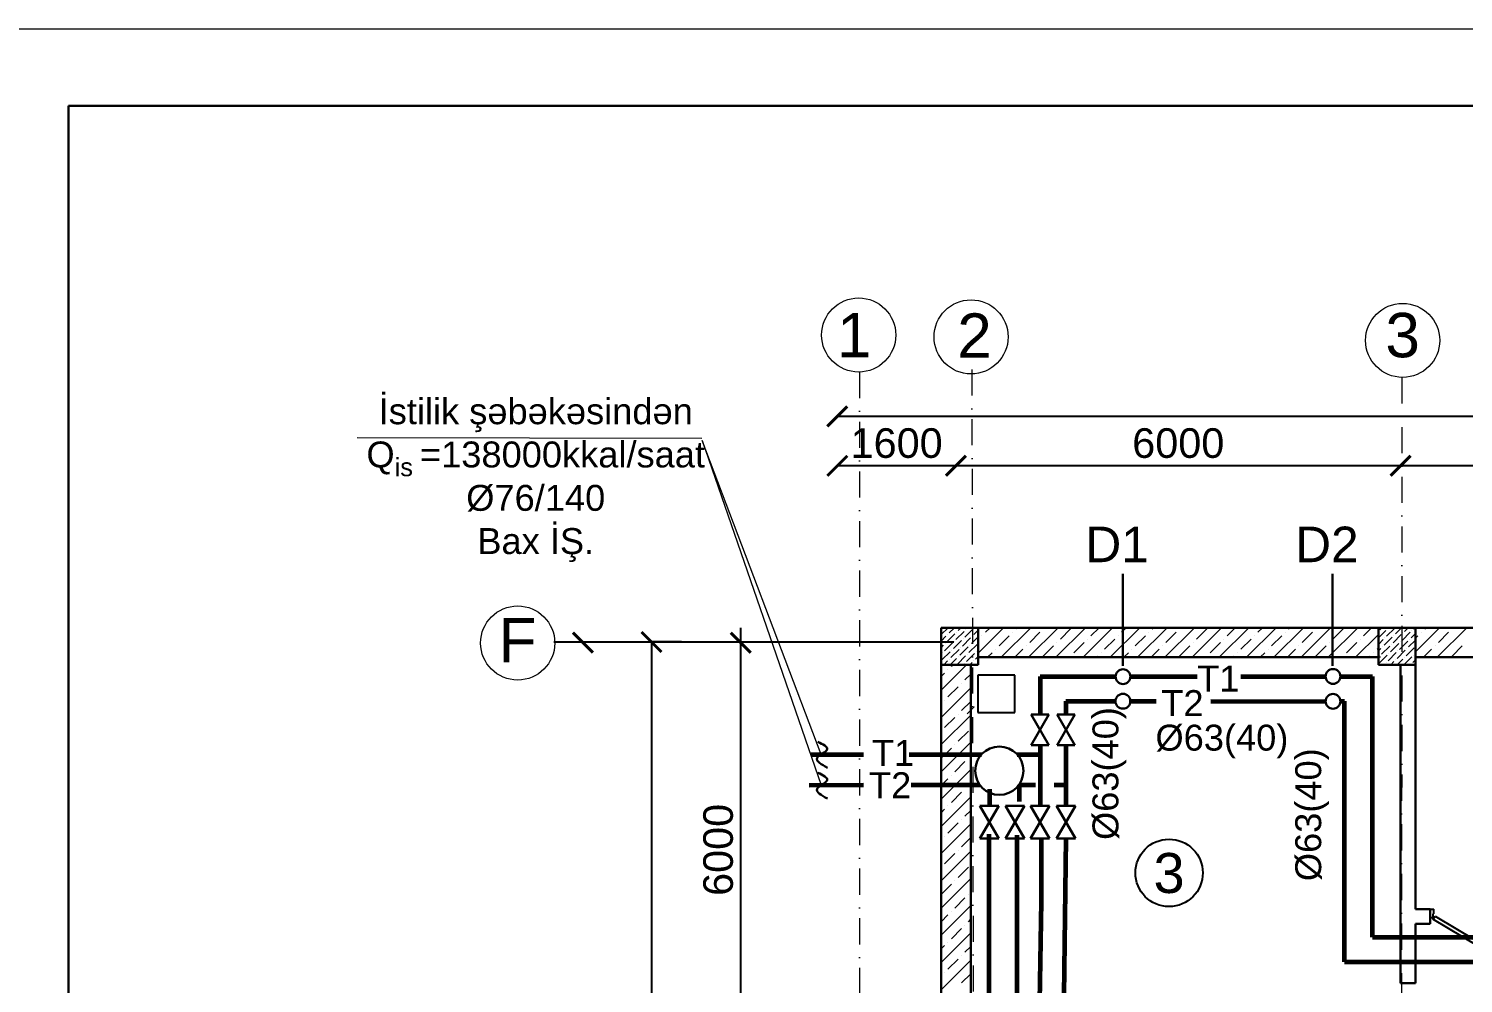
# Model space of a CAD drawing. Header units: millimetres. Extents: x 895788 to 1136524, y -21936 to 400945.
# Drawn here: x 914445 to 933802, y 105123 to 118012 of the extents above; entities that cross this region are included whole.
import ezdxf

# ---------------------------------------------------------------- set-up
doc = ezdxf.new("R2010")
doc.units = ezdxf.units.MM
doc.linetypes.add('Штрихпунктирная', pattern=[670.277762, 352.777767, -176.388884, 0, -141.111112])
doc.layers.add('0_ANNOT_Dimensions', color=7, linetype='Continuous')
doc.layers.add('Конструктив - Ограждающий', color=7, linetype='Continuous')
for name, color, linetype, lineweight in [('LLLLLLLL', 7, 'Continuous', 30), ('ДВЕРИ', 7, 'Continuous', 5), ('невидимка_Ном._пера__41', 7, 'Continuous', 25), ('оси_Ном._пера__1', 7, 'Continuous', 15), ('перегородка_Ном._пера__7', 7, 'Continuous', 60), ('перегородка_Ном._пера__7_Ном._пера__7', 7, 'Continuous', 60)]:
    doc.layers.add(name, color=color, linetype=linetype, lineweight=lineweight)
doc.styles.get("Standard").update_dxf_attribs({"font": 'arial.ttf', "height": 400})
doc.styles.add('Times New  Roman', font='times.ttf')
doc.styles.add('СГЕНЕРИР_СТИЛЬ_1', font='arial.ttf')
doc.dimstyles.new('razmeri a-g', dxfattribs={"dimtxt": 400, "dimasz": 270, "dimexe": 1.25, "dimexo": 0.625, "dimgap": 100, "dimtad": 1, "dimdec": 0, "dimtxsty": 'Standard', "dimblk": 'ARCHTICK', "dimcen": 2.5, "dimadec": 0, "dimazin": 0, "dimtfac": 1, "dimtdec": 0, "dimtmove": 0, "dimatfit": 3, "dimfxl": 1, "dimarcsym": 0})

# ---------------------------------------------------------------- blocks, each defined once
blk = doc.blocks.new('_ArchTick')
at = {"color": 0, "linetype": 'ByBlock', "const_width": 0.15}
blk.add_lwpolyline([(-0.5, -0.5), (0.5, 0.5)], dxfattribs=at)
blk = doc.blocks.new('*D55')
at = {"color": 0, "lineweight": -2, "transparency": 16777216}
for p, q in [((923252, 109732), (922847, 109732)), ((922848, 109732), (922848, 75132)), ((923252, 75132), (922847, 75132))]:
    blk.add_line(p, q, dxfattribs=at)
at = {"layer": 'Defpoints', "color": 0, "transparency": 16777216}
for p in [(923252, 109732), (922848, 75132), (923252, 75132)]:
    blk.add_point(p, dxfattribs=at)
at = {"color": 0, "lineweight": -2, "transparency": 16777216, "xscale": 270, "yscale": 270, "zscale": 270}
for p, rotation in [((922848, 109732), 90), ((922848, 75132), 270)]:
    blk.add_blockref('_ArchTick', p, dxfattribs=dict(at, rotation=rotation))
at = {"color": 0, "transparency": 16777216, "insert": (922544, 92432), "char_height": 400, "attachment_point": 5, "rotation": 90}
blk.add_mtext('34600', dxfattribs=at)

msp = doc.modelspace()

# ---------------------------------------------------------------- linework, layer by layer
for p, q in [((925356.05, 112778.035), (925356.05, 112778.66)), ((970556.421, 112777.41), (925356.05, 112777.41)), ((925356.05, 112110.824), (925356.05, 112111.449)), ((926956.05, 112110.199), (925356.05, 112110.199)), ((926956.05, 112110.824), (926956.05, 112111.449)), ((926956.05, 112110.824), (926956.05, 112111.449)), ((932956.05, 112110.199), (926956.05, 112110.199)), ((932956.05, 112110.824), (932956.05, 112111.449)), ((938956.05, 112110.199), (932956.05, 112110.199)), ((932956.05, 112109.574), (932956.05, 112108.949)), ((924053.153, 109925.064), (924052.528, 109925.064)), ((924053.778, 103925.059), (924053.778, 109925.064)), ((926928.556, 109731.135), (921529.89, 109731.135))]:
    msp.add_line(p, q)
at = {"color": 0, "lineweight": 9}
for p, q in [((923529.521, 112479.013), (918878.854, 112486.401)), ((925137.487, 108212.78), (923533.491, 112452.971)), ((923533.491, 112452.971), (925136.308, 107797.177))]:
    msp.add_line(p, q, dxfattribs=at)
at = {"lineweight": 30}
for p, q in [((929208.356, 109409.335), (929208.356, 110653.991)), ((932038.592, 109409.335), (932038.592, 110653.991)), ((927972.219, 108752.832), (928211.309, 108752.832)), ((928211.309, 108752.832), (927972.219, 108340.794)), ((927972.219, 108752.832), (928211.309, 108340.794)), ((928320.515, 108752.842), (928559.605, 108752.842)), ((928559.605, 108752.842), (928320.515, 108340.803)), ((928320.515, 108752.842), (928559.605, 108340.803)), ((927972.219, 108340.794), (928211.309, 108340.794)), ((928320.515, 108340.803), (928559.605, 108340.803)), ((927277.186, 107520.308), (927534.668, 107520.308)), ((927534.668, 107520.308), (927277.186, 107076.574)), ((927277.186, 107520.308), (927534.668, 107076.574)), ((927625.483, 107520.317), (927882.964, 107520.317)), ((927882.964, 107520.317), (927625.483, 107076.584)), ((927625.483, 107520.317), (927882.964, 107076.584)), ((927963.057, 107520.308), (928220.538, 107520.308)), ((928220.538, 107520.308), (927963.057, 107076.574)), ((927963.057, 107520.308), (928220.538, 107076.574)), ((928311.353, 107520.317), (928568.835, 107520.317)), ((928568.835, 107520.317), (928311.353, 107076.584)), ((928311.353, 107520.317), (928568.835, 107076.584)), ((927277.186, 107076.574), (927534.668, 107076.574)), ((927625.483, 107076.584), (927882.964, 107076.584)), ((927963.057, 107076.574), (928220.538, 107076.574)), ((928311.353, 107076.584), (928568.835, 107076.584))]:
    msp.add_line(p, q, dxfattribs=at)
at = {"color": 3, "lineweight": 30}
for p, q in [((927256.05, 109925.064), (926756.05, 109925.064)), ((926756.05, 109925.064), (926756.05, 109425.064)), ((927256.05, 109425.064), (927256.05, 109925.064)), ((933156.245, 109925.064), (932656.245, 109925.064)), ((932656.245, 109925.064), (932656.245, 109425.064)), ((933156.245, 109425.064), (933156.245, 109925.064)), ((926756.05, 109425.064), (927256.05, 109425.064)), ((932656.245, 109425.064), (933156.245, 109425.064))]:
    msp.add_line(p, q, dxfattribs=at)
at = {"lineweight": 9}
for p, q in [((926756.05, 109831.635), (926849.479, 109925.064)), ((926756.05, 109743.247), (926821.89, 109809.087)), ((926832.939, 109731.747), (926943.424, 109842.233)), ((926843.987, 109831.184), (926843.987, 109831.184)), ((926866.084, 109853.281), (926937.867, 109925.064)), ((926954.473, 109764.893), (927064.958, 109875.378)), ((926965.521, 109864.33), (926965.521, 109864.33)), ((926987.618, 109886.427), (927026.256, 109925.064)), ((927042.861, 109676.505), (927153.347, 109786.99)), ((927053.91, 109775.941), (927053.91, 109775.941)), ((927076.007, 109798.039), (927186.492, 109908.524)), ((927087.055, 109897.475), (927087.055, 109897.475)), ((927109.152, 109919.573), (927114.644, 109925.064)), ((927164.395, 109709.65), (927256.05, 109801.305)), ((927175.444, 109809.087), (927175.444, 109809.087)), ((927197.541, 109831.184), (927256.05, 109889.694)), ((932656.245, 109787.987), (932754.685, 109886.427)), ((932656.245, 109699.598), (932721.54, 109764.893)), ((932677.346, 109897.475), (932704.934, 109925.064)), ((932732.588, 109687.553), (932843.074, 109798.039)), ((932743.637, 109786.99), (932743.637, 109786.99)), ((932765.734, 109809.087), (932876.219, 109919.573)), ((932776.782, 109908.524), (932776.782, 109908.524)), ((932854.122, 109720.699), (932964.608, 109831.184)), ((932865.171, 109820.136), (932865.171, 109820.136)), ((932887.268, 109842.233), (932970.099, 109925.064)), ((932975.656, 109753.844), (933086.142, 109864.33)), ((932986.705, 109853.281), (932986.705, 109853.281)), ((933008.802, 109875.378), (933058.488, 109925.064)), ((933075.093, 109764.893), (933075.093, 109764.893)), ((933097.19, 109786.99), (933156.245, 109846.045)), ((933108.239, 109886.427), (933108.239, 109886.427)), ((933130.336, 109908.524), (933146.876, 109925.064)), ((926756.05, 109654.859), (926788.745, 109687.553)), ((926766.648, 109488.679), (926877.133, 109599.165)), ((926777.696, 109588.116), (926777.696, 109588.116)), ((926799.793, 109610.213), (926910.279, 109720.699)), ((926810.842, 109709.65), (926810.842, 109709.65)), ((926888.182, 109521.825), (926998.667, 109632.31)), ((926899.23, 109621.262), (926899.23, 109621.262)), ((926921.327, 109643.359), (927031.813, 109753.844)), ((926932.376, 109742.796), (926932.376, 109742.796)), ((927009.716, 109554.971), (927120.201, 109665.456)), ((927020.764, 109654.408), (927020.764, 109654.408)), ((927098.104, 109466.582), (927208.589, 109577.068)), ((927109.152, 109566.019), (927109.152, 109566.019)), ((927131.249, 109588.116), (927241.735, 109698.602)), ((927142.298, 109687.553), (927142.298, 109687.553)), ((927230.686, 109599.165), (927230.686, 109599.165)), ((927252.783, 109621.262), (927256.05, 109624.529)), ((932656.245, 109611.21), (932688.394, 109643.359)), ((932699.443, 109566.019), (932809.928, 109676.505)), ((932710.491, 109665.456), (932710.491, 109665.456)), ((932787.831, 109477.631), (932898.316, 109588.116)), ((932798.88, 109577.068), (932798.88, 109577.068)), ((932820.977, 109599.165), (932931.462, 109709.65)), ((932832.025, 109698.602), (932832.025, 109698.602)), ((932909.365, 109510.776), (933019.85, 109621.262)), ((932920.414, 109610.213), (932920.414, 109610.213)), ((932942.511, 109632.31), (933052.996, 109742.796)), ((932953.559, 109731.747), (932953.559, 109731.747)), ((933030.899, 109543.922), (933141.384, 109654.408)), ((933041.948, 109643.359), (933041.948, 109643.359)), ((933064.045, 109665.456), (933156.245, 109757.657)), ((933152.433, 109577.068), (933156.245, 109580.88)), ((926791.421, 109425.064), (926843.987, 109477.631)), ((926866.084, 109499.728), (926866.084, 109499.728)), ((926879.809, 109425.064), (926965.521, 109510.776)), ((926976.57, 109433.437), (927087.055, 109543.922)), ((926987.618, 109532.874), (926987.618, 109532.874)), ((927076.007, 109444.485), (927076.007, 109444.485)), ((927144.974, 109425.064), (927175.444, 109455.534)), ((927197.541, 109477.631), (927197.541, 109477.631)), ((927219.638, 109499.728), (927256.05, 109536.14)), ((927233.363, 109425.064), (927256.05, 109447.752)), ((932666.297, 109444.485), (932776.782, 109554.971)), ((932677.346, 109543.922), (932677.346, 109543.922)), ((932735.265, 109425.064), (932743.637, 109433.437)), ((932765.734, 109455.534), (932765.734, 109455.534)), ((932823.653, 109425.064), (932865.171, 109466.582)), ((932887.268, 109488.679), (932887.268, 109488.679)), ((932912.041, 109425.064), (932986.705, 109499.728)), ((933000.43, 109425.064), (933108.239, 109532.874)), ((933008.802, 109521.825), (933008.802, 109521.825)), ((933097.19, 109433.437), (933097.19, 109433.437)), ((933119.287, 109455.534), (933156.245, 109492.492)), ((933130.336, 109554.971), (933130.336, 109554.971))]:
    msp.add_line(p, q, dxfattribs=at)
at = {"color": 0, "lineweight": 30}
for p, q in [((927256.05, 109925.064), (968656.05, 109925.064)), ((926756.245, 104025.059), (926756.245, 109425.064)), ((927156.245, 109425.064), (927156.245, 104025.059)), ((932656.245, 109525.064), (927256.05, 109525.064)), ((932956.44, 105124.738), (932956.44, 109425.064)), ((938656.245, 109525.064), (933156.245, 109525.064)), ((933156.44, 109425.064), (933156.44, 106125.059)), ((933156.44, 106125.059), (933356.44, 106125.059)), ((933356.44, 106125.059), (933356.44, 105925.059)), ((933356.44, 105925.059), (933156.44, 105925.059)), ((933156.44, 105925.059), (933156.44, 105124.738)), ((933156.44, 105124.738), (932956.44, 105124.738))]:
    msp.add_line(p, q, dxfattribs=at)
at = {"color": 0}
for p, q in [((927752.947, 109281.602), (927252.947, 109281.602)), ((927252.947, 109281.602), (927252.947, 108781.602)), ((927752.947, 109281.602), (927252.947, 109281.602)), ((927252.947, 109281.602), (927252.947, 108781.602)), ((927752.947, 108781.602), (927752.947, 109281.602)), ((927752.947, 108781.602), (927752.947, 109281.602)), ((927252.947, 108781.602), (927752.947, 108781.602)), ((927252.947, 108781.602), (927752.947, 108781.602))]:
    msp.add_line(p, q, dxfattribs=at)
at = {"color": 1, "linetype": 'ByBlock', "lineweight": 60, "ltscale": 1.1}
for p, q in [((928091.75, 109263.975), (928091.764, 108752.832)), ((928091.75, 109263.975), (929110.426, 109263.905)), ((929310.426, 109263.892), (930211.692, 109263.83)), ((930801.607, 109263.79), (931942.053, 109263.712)), ((932130.415, 109266.558), (932578.698, 109266.527)), ((932578.698, 105745.416), (932578.698, 109266.527)), ((925000.937, 108214.783), (925707.37, 108214.783)), ((926326.941, 108214.783), (927300.981, 108213.155)), ((927781.037, 108214.783), (928091.779, 108214.783)), ((928091.775, 108340.794), (928091.798, 107520.308)), ((927808.215, 107802.312), (927808.215, 107579.879)), ((927776.908, 107124.237), (927776.908, 102364.893)), ((928104.421, 107076.574), (928104.443, 106231.201)), ((928104.443, 106231.201), (927977.805, 98561.051)), ((932578.698, 105745.416), (935469.883, 105745.416))]:
    msp.add_line(p, q, dxfattribs=at)
at = {"color": 5, "linetype": 'ByBlock', "lineweight": 60, "ltscale": 1.1}
for p, q in [((928440.055, 108932.744), (928440.06, 108752.842)), ((928440.055, 108932.744), (929109.088, 108932.3)), ((929309.088, 108932.167), (929656.506, 108931.936)), ((930393.992, 108931.446), (931943.31, 108930.417)), ((932131.671, 108933.143), (932198.698, 108933.099)), ((932198.698, 105411.958), (932198.698, 108933.099)), ((928440.071, 108340.803), (928440.094, 107520.317)), ((924973.612, 107799.433), (925707.392, 107801.492)), ((926353.897, 107803.305), (927276.559, 107804.918)), ((927408.382, 107746.545), (927408.771, 107523.998)), ((927808.215, 107802.312), (928030.646, 107802.701)), ((928279.8, 107804.719), (928440.086, 107804.999)), ((927397.86, 107135.818), (927397.86, 101981.394)), ((928440.094, 107076.584), (928347.817, 100343.631)), ((932198.698, 105411.958), (935452.771, 105411.958))]:
    msp.add_line(p, q, dxfattribs=at)
at = {"lineweight": 30}
msp.add_lwpolyline([(914982.475, 116969.071), (997365.803, 116969.071), (997365.803, 57110.805), (914982.475, 57110.805)], close=True, dxfattribs=at)
at = {"color": 7, "linetype": 'Continuous', "lineweight": 30, "ltscale": 50}
for centre in [(929210.426, 109263.898), (932043.334, 109266.557), (929209.088, 108932.233), (932043.31, 108930.21)]:
    msp.add_circle(centre, 100, dxfattribs=at)
at = {"lineweight": 25}
msp.add_circle((929831.926, 106614.847), 454.873, dxfattribs=at)
at = {"color": 7, "lineweight": 30}
for points, knots in [([(925223.499, 108034.056), (925142.825, 108078.605), (924987.147, 108164.571), (925303.991, 108279.641), (925161.221, 108350.626), (925093.673, 108384.211)], [0, 0, 0, 0, 193.10571301, 372.638276317, 533.858649432, 533.858649432, 533.858649432, 533.858649432]), ([(925223.499, 107617.315), (925142.825, 107661.863), (924987.147, 107747.83), (925303.991, 107862.899), (925161.221, 107933.884), (925093.673, 107967.469)], [0, 0, 0, 0, 193.10571301, 372.638276317, 533.858649431, 533.858649431, 533.858649431, 533.858649431])]:
    msp.add_open_spline(points, degree=3, knots=knots, dxfattribs=at)
at = {"layer": '0_ANNOT_Dimensions', "lineweight": 9}
for p, q in [((932684.265, 109525.064), (932383.015, 109525.064)), ((933156.44, 109111.116), (933156.44, 108809.866)), ((933156.44, 109111.116), (933156.44, 108809.866)), ((927156.245, 108764.048), (927156.245, 108812.366)), ((933156.44, 105548.52), (933156.44, 105247.27))]:
    msp.add_line(p, q, dxfattribs=at)
at = {"layer": 'LLLLLLLL', "color": 0, "linetype": 'Continuous', "lineweight": 30, "ltscale": 50}
msp.add_circle((927541.755, 107993.902), 325.644, dxfattribs=at)
msp.add_circle((927541.755, 107993.902), 325.644, dxfattribs=at)
at = {"layer": 'ДВЕРИ', "color": 251, "lineweight": 25, "true_color": 0x636466}
for p, q in [((933356.44, 106125.059), (933406.265, 106125.059)), ((933406.265, 106059.981), (933406.265, 106124.352)), ((933356.44, 106013.773), (933396.3, 106013.773)), ((933356.44, 106013.773), (933396.3, 106013.773)), ((933386.792, 105992.025), (933395.545, 106006.758)), ((933386.792, 105992.025), (934207.685, 105504.356)), ((933395.545, 106006.758), (933404.112, 106001.669)), ((933396.3, 106013.773), (933396.3, 106059.981)), ((933396.3, 106059.981), (933406.265, 106059.981)), ((933404.112, 106001.669), (933420.807, 106029.771)), ((933420.807, 106029.771), (934216, 105557.375))]:
    msp.add_line(p, q, dxfattribs=at)
at = {"layer": 'Конструктив - Ограждающий', "color": 18, "linetype": 'Continuous', "lineweight": 0, "true_color": 0x000000}
for p, q in [((927256.05, 109581.09), (927600.025, 109925.064)), ((927256.05, 109764.938), (927261.778, 109770.666)), ((927307.74, 109816.628), (927307.74, 109816.628)), ((927353.702, 109862.59), (927416.177, 109925.064)), ((927537.55, 109678.742), (927675.436, 109816.628)), ((927567.72, 109525.064), (927967.72, 109925.064)), ((927721.398, 109862.59), (927721.398, 109862.59)), ((927767.359, 109908.552), (927783.872, 109925.064)), ((927935.416, 109525.064), (928335.416, 109925.064)), ((927951.207, 109724.704), (928089.093, 109862.59)), ((928135.055, 109908.552), (928135.055, 109908.552)), ((928303.111, 109525.064), (928703.111, 109925.064)), ((928364.865, 109770.666), (928502.75, 109908.552)), ((928670.807, 109525.064), (929070.807, 109925.064)), ((928732.56, 109770.666), (928732.56, 109770.666)), ((928778.522, 109816.628), (928886.959, 109925.064)), ((928962.37, 109632.78), (929100.256, 109770.666)), ((929038.502, 109525.064), (929438.502, 109925.064)), ((929146.218, 109816.628), (929146.218, 109816.628)), ((929192.18, 109862.59), (929254.654, 109925.064)), ((929376.027, 109678.742), (929513.913, 109816.628)), ((929406.198, 109525.064), (929806.198, 109925.064)), ((929559.875, 109862.59), (929559.875, 109862.59)), ((929605.837, 109908.552), (929622.35, 109925.064)), ((929773.893, 109525.064), (930173.893, 109925.064)), ((929789.685, 109724.704), (929927.571, 109862.59)), ((929973.533, 109908.552), (929973.533, 109908.552)), ((930141.589, 109525.064), (930541.589, 109925.064)), ((930203.342, 109770.666), (930341.228, 109908.552)), ((930509.284, 109525.064), (930909.284, 109925.064)), ((930571.038, 109770.666), (930571.038, 109770.666)), ((930617, 109816.628), (930725.436, 109925.064)), ((930800.847, 109632.78), (930938.733, 109770.666)), ((930876.98, 109525.064), (931276.98, 109925.064)), ((930984.695, 109816.628), (930984.695, 109816.628)), ((931030.657, 109862.59), (931093.132, 109925.064)), ((931214.505, 109678.742), (931352.391, 109816.628)), ((931244.675, 109525.064), (931644.675, 109925.064)), ((931398.353, 109862.59), (931398.353, 109862.59)), ((931444.315, 109908.552), (931460.827, 109925.064)), ((931612.371, 109525.064), (932012.371, 109925.064)), ((931628.162, 109724.704), (931766.048, 109862.59)), ((931812.01, 109908.552), (931812.01, 109908.552)), ((931980.066, 109525.064), (932380.066, 109925.064)), ((932041.82, 109770.666), (932179.706, 109908.552)), ((932347.762, 109525.064), (932656.245, 109833.548)), ((932409.515, 109770.666), (932409.515, 109770.666)), ((932455.477, 109816.628), (932563.914, 109925.064)), ((933156.245, 109598.157), (933483.153, 109925.064)), ((933156.245, 109782.005), (933190.868, 109816.628)), ((933236.83, 109862.59), (933236.83, 109862.59)), ((933282.792, 109908.552), (933299.305, 109925.064)), ((933450.848, 109525.064), (933850.848, 109925.064)), ((933466.64, 109724.704), (933604.526, 109862.59)), ((933650.488, 109908.552), (933650.488, 109908.552)), ((927383.872, 109525.064), (927445.626, 109586.818)), ((927491.588, 109632.78), (927491.588, 109632.78)), ((927751.568, 109525.064), (927859.283, 109632.78)), ((927905.245, 109678.742), (927905.245, 109678.742)), ((928135.055, 109540.856), (928272.941, 109678.742)), ((928318.903, 109724.704), (928318.903, 109724.704)), ((928548.712, 109586.818), (928686.598, 109724.704)), ((928916.408, 109586.818), (928916.408, 109586.818)), ((929222.35, 109525.064), (929284.103, 109586.818)), ((929330.065, 109632.78), (929330.065, 109632.78)), ((929590.045, 109525.064), (929697.761, 109632.78)), ((929743.723, 109678.742), (929743.723, 109678.742)), ((929973.533, 109540.856), (930111.418, 109678.742)), ((930157.38, 109724.704), (930157.38, 109724.704)), ((930387.19, 109586.818), (930525.076, 109724.704)), ((930754.886, 109586.818), (930754.886, 109586.818)), ((931060.827, 109525.064), (931122.581, 109586.818)), ((931168.543, 109632.78), (931168.543, 109632.78)), ((931428.523, 109525.064), (931536.238, 109632.78)), ((931582.2, 109678.742), (931582.2, 109678.742)), ((931812.01, 109540.856), (931949.896, 109678.742)), ((931995.858, 109724.704), (931995.858, 109724.704)), ((932225.668, 109586.818), (932363.553, 109724.704)), ((932593.363, 109586.818), (932593.363, 109586.818)), ((932639.325, 109632.78), (932656.245, 109649.7)), ((933267, 109525.064), (933374.716, 109632.78)), ((933420.678, 109678.742), (933420.678, 109678.742)), ((933650.488, 109540.856), (933788.373, 109678.742)), ((926756.245, 109081.285), (927100.025, 109425.064)), ((926894.083, 109402.97), (926916.177, 109425.064)), ((928502.75, 109540.856), (928502.75, 109540.856)), ((928854.654, 109525.064), (928870.446, 109540.856)), ((930341.228, 109540.856), (930341.228, 109540.856)), ((930693.132, 109525.064), (930708.924, 109540.856)), ((932179.706, 109540.856), (932179.706, 109540.856)), ((932531.609, 109525.064), (932547.401, 109540.856)), ((926756.245, 109265.133), (926802.159, 109311.046)), ((926848.121, 109357.008), (926848.121, 109357.008)), ((927077.93, 109219.122), (927156.245, 109297.437)), ((926756.245, 108713.589), (927156.245, 109113.589)), ((926848.121, 108989.313), (926986.007, 109127.199)), ((927031.968, 109173.161), (927031.968, 109173.161)), ((926802.159, 108943.351), (926802.159, 108943.351)), ((927031.968, 108805.465), (927156.245, 108929.742)), ((926756.245, 108345.894), (927156.245, 108745.894)), ((926802.159, 108575.655), (926940.045, 108713.541)), ((926986.007, 108759.503), (926986.007, 108759.503)), ((926986.007, 108391.808), (927123.892, 108529.693)), ((926986.007, 108391.808), (927123.892, 108529.693)), ((926756.245, 107978.198), (927156.245, 108378.198)), ((926756.245, 107978.198), (927156.245, 108378.198)), ((926756.245, 108162.046), (926894.083, 108299.884)), ((926756.245, 108162.046), (926894.083, 108299.884)), ((926940.045, 108345.846), (926940.045, 108345.846)), ((926940.045, 108345.846), (926940.045, 108345.846)), ((926940.045, 107978.15), (927077.93, 108116.036)), ((926940.045, 107978.15), (927077.93, 108116.036)), ((927231.638, 108161.998), (927231.638, 108161.998)), ((927231.638, 108161.998), (927231.638, 108161.998)), ((926756.245, 107610.503), (927156.245, 108010.503)), ((926756.245, 107610.503), (927156.245, 108010.503)), ((926756.245, 107794.351), (926848.121, 107886.226)), ((926756.245, 107794.351), (926848.121, 107886.226)), ((926894.083, 107932.188), (926894.083, 107932.188)), ((926894.083, 107932.188), (926894.083, 107932.188)), ((927231.638, 107794.302), (927263.991, 107826.655)), ((927231.638, 107794.302), (927263.991, 107826.655)), ((926756.245, 107242.807), (927156.245, 107642.807)), ((926894.083, 107564.493), (927031.968, 107702.378)), ((926894.083, 107564.493), (927031.968, 107702.378)), ((927185.676, 107748.34), (927185.676, 107748.34)), ((927185.676, 107748.34), (927185.676, 107748.34)), ((926756.245, 107426.655), (926802.159, 107472.569)), ((926848.121, 107518.531), (926848.121, 107518.531)), ((927077.93, 107380.645), (927156.245, 107458.96)), ((926756.245, 106875.112), (927156.245, 107275.112)), ((926848.121, 107150.835), (926986.007, 107288.721)), ((927031.968, 107334.683), (927031.968, 107334.683)), ((926802.159, 107104.873), (926802.159, 107104.873)), ((927031.968, 106966.987), (927156.245, 107091.264)), ((926756.245, 106507.416), (927156.245, 106907.416)), ((926802.159, 106737.178), (926940.045, 106875.064)), ((926986.007, 106921.025), (926986.007, 106921.025)), ((926986.007, 106553.33), (927123.892, 106691.216)), ((926756.245, 106139.721), (927156.245, 106539.721)), ((926940.045, 106507.368), (926940.045, 106507.368)), ((926756.245, 106323.569), (926894.083, 106461.406)), ((926940.045, 106139.673), (927077.93, 106277.558)), ((927123.892, 106323.52), (927123.892, 106323.52)), ((926756.245, 105772.025), (927156.245, 106172.025)), ((926894.083, 106093.711), (926894.083, 106093.711)), ((926756.245, 105955.873), (926848.121, 106047.749)), ((927077.93, 105909.863), (927077.93, 105909.863)), ((927123.892, 105955.825), (927156.245, 105988.178)), ((926756.245, 105404.33), (927156.245, 105804.33)), ((926894.083, 105726.015), (927031.968, 105863.901)), ((926756.245, 105588.178), (926802.159, 105634.091)), ((926848.121, 105680.053), (926848.121, 105680.053)), ((927077.93, 105542.167), (927156.245, 105620.482)), ((926756.245, 105036.634), (927156.245, 105436.634)), ((926848.121, 105312.358), (926986.007, 105450.243)), ((927031.968, 105496.205), (927031.968, 105496.205)), ((926802.159, 105266.396), (926802.159, 105266.396)), ((927031.968, 105128.51), (927156.245, 105252.787))]:
    msp.add_line(p, q, dxfattribs=at)
at = {"layer": 'невидимка_Ном._пера__41', "color": 7, "linetype": 'Continuous', "lineweight": 20, "flags": 128}
msp.add_lwpolyline([(910811.168, 118011.898), (998408.63, 118011.898), (998408.63, 56067.979), (910811.168, 56067.979)], close=True, dxfattribs=at)
at = {"layer": 'оси_Ном._пера__1', "linetype": 'Штрихпунктирная', "flags": 128}
for points in [[(925654.021, 113376.225), (925656.05, 74001.979), (925656.05, 71402.45)], [(927170.519, 113410.272), (927256.05, 74001.979), (927256.05, 71402.45)], [(932972.226, 113303.797), (932960.198, 73921.902), (932960.198, 71322.373)]]:
    msp.add_lwpolyline(points, dxfattribs=at)
at = {"layer": 'оси_Ном._пера__1', "linetype": 'Continuous'}
for centre in [(925644.353, 113876.131), (927160.307, 113850.914), (932983.499, 113803.67), (921043.019, 109718.003)]:
    msp.add_circle(centre, 500, dxfattribs=at)

# ---------------------------------------------------------------- block references
at = {"xscale": 270, "yscale": 270, "zscale": 270}
for p, rotation in [((925356.05, 112777.41), 180), ((925356.05, 112110.199), 180), ((926956.05, 112110.199), 180), ((932956.05, 112110.199), 180), ((921922.833, 109725.064), 90), ((924053.778, 109721.484), 90)]:
    msp.add_blockref('_ArchTick', p, dxfattribs=dict(at, rotation=rotation))
for p in [(926956.05, 112110.199), (932956.05, 112110.199)]:
    msp.add_blockref('_ArchTick', p, dxfattribs=at)
at = {"layer": '0_ANNOT_Dimensions', "lineweight": 9, "xscale": 100, "yscale": 100, "zscale": 100, "rotation": 180}
msp.add_blockref('_ArchTick', (927156.245, 108811.116), dxfattribs=at)

# ---------------------------------------------------------------- texts
at = {"insert": (918305.705, 113021.899), "char_height": 350, "attachment_point": 1, "style": 'Times New  Roman'}
msp.add_mtext_dynamic_manual_height_columns('\\A1;\\pxqc;{\\fArial|b0|i0|c238|p34;İstilik şəbəkəsindən\\PQ\\H0.7x;\\S^ is ;\\H1.4286x;=138000kkal/saat\\P%%C76/140\\PBax İŞ.}', width=5961.12081, gutter_width=2000, heights=[0], dxfattribs=at)
at = {"char_height": 400, "attachment_point": 5}
for s, insert in [('1600', (926156.05, 112414.428)), ('6000', (929956.05, 112414.428))]:
    msp.add_mtext(s, dxfattribs=dict(at, insert=insert))
at = {"char_height": 480, "attachment_point": 3}
for s, insert in [('{\\fArial|b0|i0|c238|p34;D1}', (929560.014, 111289.253)), ('{\\fArial|b0|i0|c238|p34;D2}', (932390.25, 111289.253))]:
    msp.add_mtext_dynamic_manual_height_columns(s, width=1030.0719, gutter_width=2000, heights=[0], dxfattribs=dict(at, insert=insert))
at = {"char_height": 350, "width": 487.89948, "attachment_point": 1, "style": 'Times New  Roman'}
for s, insert in [('{\\fArial|b0|i0|c0|p34;T\\fArial|b0|i0|c238|p34;1}', (930211.692, 109413.136)), ('{\\fArial|b0|i0|c0|p34;T\\fArial|b0|i0|c238|p34;2}', (929726.886, 109081.578)), ('{\\fArial|b0|i0|c238|p34;%%C63(40)}', (929648.472, 108615.181)), ('{\\fArial|b0|i0|c0|p34;T\\fArial|b0|i0|c238|p34;1}', (925822.441, 108409.128)), ('{\\fArial|b0|i0|c0|p34;T\\fArial|b0|i0|c238|p34;2}', (925782.803, 107973.07))]:
    msp.add_mtext(s, dxfattribs=dict(at, insert=insert))
at = {"char_height": 350, "width": 487.89948, "attachment_point": 1, "rotation": 90, "style": 'Times New  Roman'}
for insert in [(928798.318, 107059.164), (931534.545, 106503.323)]:
    msp.add_mtext('{\\fArial|b0|i0|c238|p34;%%C63(40)}', dxfattribs=dict(at, insert=insert))
at = {"insert": (923749.549, 106925.061), "char_height": 400, "attachment_point": 5, "rotation": 90}
msp.add_mtext('6000', dxfattribs=at)
at = {"layer": 'перегородка_Ном._пера__7', "lineweight": 50, "style": 'СГЕНЕРИР_СТИЛЬ_1'}
msp.add_text('3', height=540, dxfattribs=at).set_placement((929622.223, 106342.941))
at = {"layer": 'перегородка_Ном._пера__7_Ном._пера__7', "lineweight": 50, "style": 'СГЕНЕРИР_СТИЛЬ_1'}
for s, p in [('1', (925350.365, 113575.189)), ('2', (926973.566, 113568.076)), ('3', (932750.614, 113575.189)), ('F', (920783.973, 109456.642))]:
    msp.add_text(s, height=600, dxfattribs=at).set_placement(p)

# ---------------------------------------------------------------- dimensions: what is measured, and where the dimension line sits
dim = msp.add_linear_dim(base=(922848.27, 75131.743), p1=(923252.498, 109731.723), p2=(923252.498, 75131.743), angle=90, dimstyle='razmeri a-g')
dim.commit()
dim.dimension.update_dxf_attribs({"geometry": '*D55', "text_midpoint": (922543.904, 92431.733)})

doc.saveas('drawing.dxf')
